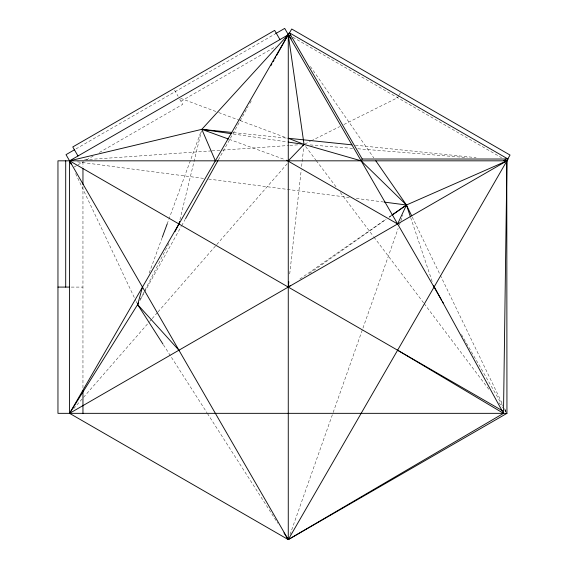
<?xml version="1.0" encoding="UTF-8"?>
<svg xmlns="http://www.w3.org/2000/svg" width="568" height="568" viewBox="0 0 568 568"><rect width="100%" height="100%" fill="white"/><g stroke="black" fill="none" stroke-linecap="round" stroke-linejoin="round"><path stroke-width="0.43" stroke-dasharray="2.84 2.13" d="M289.723 273.911L301.217 169.967M301.608 166.445L303.752 147.062M179.964 219.653L201.406 131.066M290.035 534.58L332.876 413.291M333.175 412.453L398.168 228.421M399.354 225.077L400.532 221.733M400.83 220.895L402.897 215.038M149.192 273.023L161.972 238.141M167.141 224.026L201.214 131.002M140.438 299.102L169.299 242.742M139.792 300.713L144.109 292.974M144.535 292.208L181.227 226.44M181.653 225.666L185.111 219.482M218.346 159.906L248.124 106.521M249.849 103.426L251.574 100.33M398.835 95.573L397.607 97.696L343.69 124.626M399.24 94.863L400.468 92.74M73.655 408.669L82.963 397.998M83.546 397.33L149.285 321.921M149.867 321.254L151.613 319.251M152.196 318.584L157.428 312.577M158.011 311.91L216.195 245.184M216.777 244.517L287.756 163.108M309.446 273.464L386.176 219.305M389.073 217.267L391.238 215.733M299.868 279.03L386.141 219.106M389.045 217.09L391.217 215.577M75.956 148.915L274.763 34.137M180.972 101.253L275.792 46.512M74.174 167.02L77.234 165.26M77.993 164.819L83.354 161.724M86.407 159.963L93.294 155.987M99.407 152.458L182.754 104.334L179.332 98.413M304.839 144.023L310.384 141.254M311.179 140.857L339.721 126.6M84.625 159.778L211.14 150.925M212.027 150.861L221.761 150.179M222.642 150.115L288.998 145.472M289.886 145.408L297.852 144.854M71.256 287.089L82.956 287.089M310.22 144.918L352.565 148.347M357.854 148.773L467.251 157.62M233.576 132.621L287.38 138.173M355.369 145.188L476.055 157.641M77.496 161.866L204.153 178.473M208.548 179.055L349.27 197.508M356.306 198.431L383.577 202.002M233.278 133.984L287.444 141.972M229.252 139.338L284.937 159.615M180.581 98.321L217.871 112.244M218.694 112.549L239.412 120.288M240.243 120.593L287.472 138.23M292.854 37.218L501.594 157.741M305.648 146.544L315.787 159.991M316.326 160.694L336.079 186.879M340.353 192.545L373.46 236.423M373.993 237.126L423.65 302.943M424.182 303.653L489.332 389.989M498.938 402.726L502.68 407.682M504.81 410.515L506.415 412.638M310.391 66.477L373.794 157.911M163.456 344.868L206.972 412.766M207.448 413.511L277.745 523.185M461.443 334.531L502.531 405.694M504.739 409.514L506.067 411.814M174.539 90.099L178.132 96.326M412.219 216.976L439.944 274.45M440.328 275.246L502.73 404.594M504.64 408.555L506.18 411.75M75.629 173.609L135.738 300.593M136.121 301.388L136.874 302.985M410.671 217.565L432.646 282.899M82.956 161.688L82.956 167.006M82.956 186.269L82.956 388.618"/><path stroke-width="0.85" d="M503.418 160.46L506.947 160.829L503.496 413.341L288.267 539.6L69.58 413.341L69.58 160.829L288.445 34.676L291.718 29.003L510.043 155.057L506.77 160.723L506.947 413.341L288.267 539.6L283.964 532.883M288.849 281.799L288.267 287.089L290.44 285.576M179.545 221.378L178.92 223.955L174.916 231.787M142.476 287.089L137.633 304.583L69.58 413.341L506.947 160.829L57.957 160.829L57.957 413.341L506.947 413.341M162.27 237.31L167.141 224.026M506.947 160.829L406.447 205.005L397.607 223.955L286.606 160.226M185.537 218.708L217.913 160.68M271 65.519L271.866 63.971M273.158 61.649L274.024 60.102M274.884 58.554L275.75 57.006M276.609 55.458L288.267 34.57L291.285 38.922M69.58 413.341L289.311 32.767L507.991 159.019L288.267 539.6L66.016 154.659L74.458 149.782M289.517 36.735L290.553 34.925M411.672 215.84L406.447 205.005L361.163 160.829L362.199 159.019L289.311 32.767M504.455 160.829L505.492 159.019M302.879 145.756L304.043 144.421L288.267 34.57L201.825 129.341L69.58 160.829L71.092 164.024M288.267 160.829L304.043 144.421L361.163 160.829M391.963 215.222L406.447 205.005L375.81 160.829M391.941 215.073L406.447 205.005L410.387 216.727M275.494 33.718L284.703 28.4L441.563 300.096M362.199 159.019L507.991 159.019M57.957 287.089L69.58 287.089M231.815 132.436L201.825 129.341L215.371 160.829M351.926 144.833L288.267 138.265L304.043 144.421L288.317 142.099M384.458 202.116L406.447 205.005M231.531 133.728L201.825 129.341L228.421 139.032M69.58 160.829L502.36 410.692M397.607 350.215L503.496 413.341L433.49 285.413M178.92 350.215L137.633 304.583L138.436 303.021L137.633 304.583L162.973 344.123M442.451 301.622L443.331 303.156M279.861 39.426L274.649 30.395L72.775 146.949L77.986 155.973M288.267 34.57L288.267 539.6M82.956 168.554L82.956 184.494M82.956 390.898L82.956 413.341M65.703 160.829L65.703 287.089"/></g></svg>
